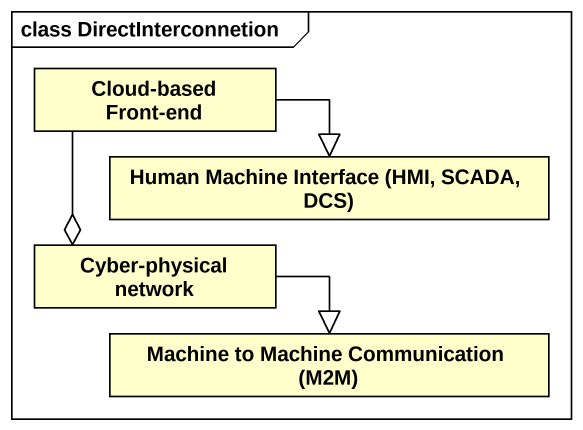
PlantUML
@startuml
mainframe class DirectInterconnetion
hide circle
hide empty members
class "Cloud-based Front-end" as Cloud_based_Front_end
class "Human Machine Interface (HMI, SCADA, DCS)" as Human_Machine_Interface_HMI
class "Cyber-physical network" as Cyber_physical_network
class "Machine to Machine Communication (M2M)" as Machine_to_Machine
Cloud_based_Front_end -right-|> Human_Machine_Interface_HMI
Cloud_based_Front_end --o Cyber_physical_network
Cyber_physical_network -right-|> Machine_to_Machine
@enduml
